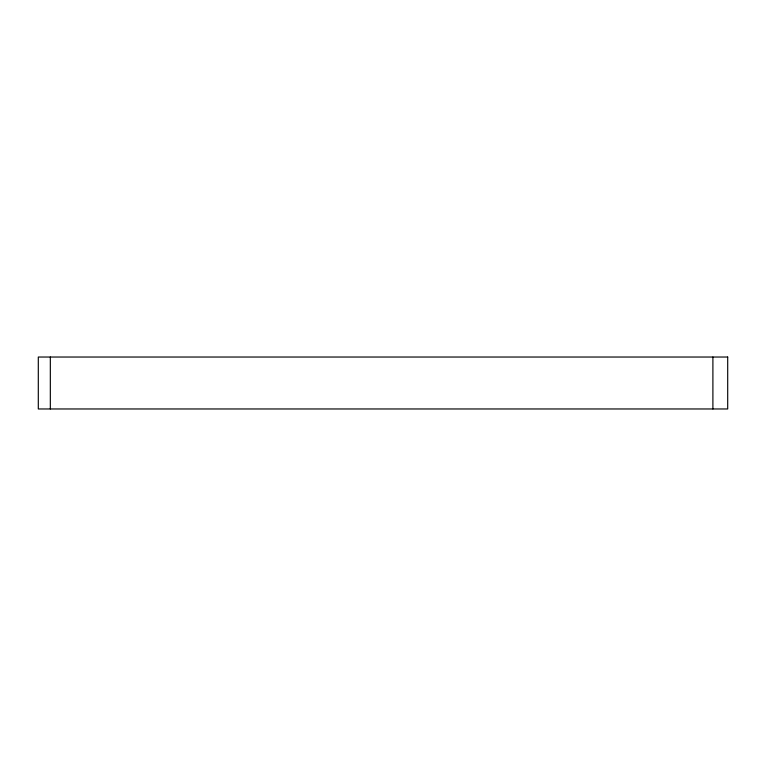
<?xml version="1.0" encoding="UTF-8"?>
<svg xmlns="http://www.w3.org/2000/svg" width="766" height="766" viewBox="0 0 766 766"><rect width="100%" height="100%" fill="white"/><g stroke="black" fill="none" stroke-linecap="round" stroke-linejoin="round"><path stroke-width="1.15" d="M712.897 357.033L712.897 408.967M50.326 357.033L50.326 408.967M727.7 357.033L38.3 357.033L38.3 408.967L727.7 408.967L727.7 357.033"/></g></svg>
